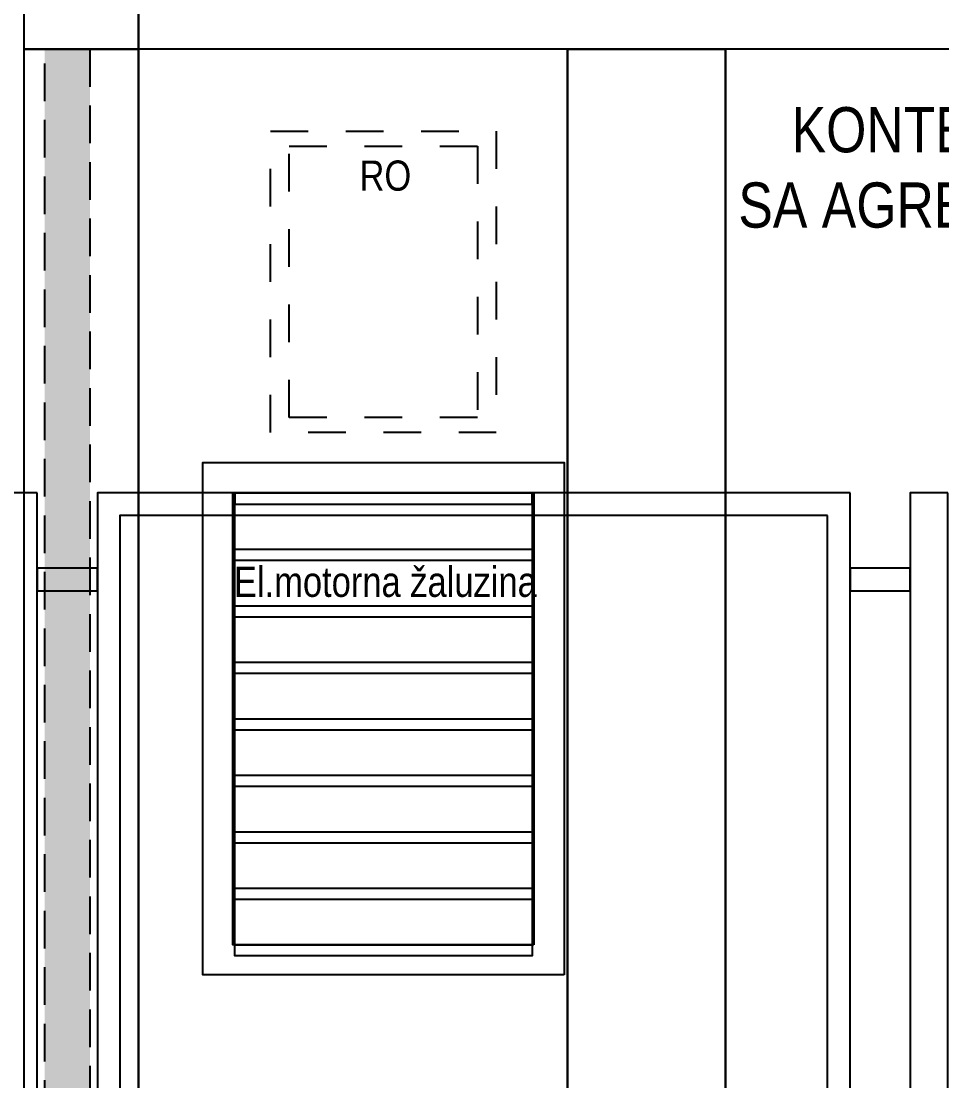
# Model space of a CAD drawing. Header units: millimetres. Extents: x 17886 to 18265, y -8727 to -7321.
# Drawn here: x 17952.99 to 17965.23, y -7868.71 to -7854.64 of the extents above; entities that cross this region are included whole.
import ezdxf

# ---------------------------------------------------------------- set-up
doc = ezdxf.new("R2010")
doc.units = ezdxf.units.MM
doc.linetypes.add('DASHED', pattern=[0.75, 0.5, -0.25])
doc.linetypes.add('EPL_DASH', pattern=[1, 0.5, -0.5])
doc.layers.add('00 uvodnice', color=82, linetype='Continuous')
doc.layers.add('a_rahmen235', color=7, linetype='Continuous')
doc.layers.add('CRTANJE', color=4, linetype='Continuous', lineweight=30)
doc.styles.add('ARIAL NARROW', font='ARIALN.TTF')

msp = doc.modelspace()

# ---------------------------------------------------------------- hatches: boundary and pattern name
h = msp.add_hatch()
h.set_pattern_fill('AR-SAND', color=3, scale=0.01)
h.set_pattern_definition([(37.5, (-41.27013, 48.90954), (-0.016000313, 0.489413237), [0, -0.38608, 0, -0.4318, 0, -0.41275]), (7.5, (-41.27013, 48.90954), (0.449523283, 0.7168251), [0, -0.20828, 0, -0.34798, 0, -0.13335]), (327.5, (-41.58255, 48.90954), (0.79099237, 0.001437185), [0, -0.127, 0, -0.4572, 0, -0.5969]), (317.5, (-41.58255, 48.90954), (0.763556452, 0.222929323), [0, -0.0635, 0, -0.29972, 0, -0.3429])])
h.paths.add_polyline_path([(17953.9062, -7855.01246), (17953.3062, -7855.01246), (17953.3062, -7879.70246), (17953.9062, -7879.70246)])

# ---------------------------------------------------------------- linework, layer by layer
at = {"color": 3, "linetype": 'DASHED'}
msp.add_lwpolyline([(17953.3062, -7855.01246), (17953.9062, -7855.01246), (17953.9062, -7879.70246), (17953.3062, -7879.70246)], close=True, dxfattribs=at)
at = {"linetype": 'EPL_DASH'}
for points in [[(17959.3062, -7860.10246), (17956.3062, -7860.10246), (17956.3062, -7856.10246), (17959.3062, -7856.10246)], [(17959.0562, -7859.90246), (17956.5562, -7859.90246), (17956.5562, -7856.30246), (17959.0562, -7856.30246)]]:
    msp.add_lwpolyline(points, close=True, dxfattribs=at)
for points in [[(17960.2062, -7867.30246), (17955.4062, -7867.30246), (17955.4062, -7860.50246), (17960.2062, -7860.50246)], [(17959.8062, -7866.90246), (17955.8062, -7866.90246), (17955.8062, -7860.90246), (17959.8062, -7860.90246)]]:
    msp.add_lwpolyline(points, close=True)
at = {"color": 6}
for points in [[(17953.20618, -7860.90246), (17952.70618, -7860.90246), (17952.70618, -7880.90246), (17953.20618, -7880.90246)], [(17964.00618, -7860.90246), (17954.00618, -7860.90246), (17954.00618, -7878.90246), (17964.00618, -7878.90246)], [(17965.30618, -7860.90246), (17964.80618, -7860.90246), (17964.80618, -7880.90246), (17965.30618, -7880.90246)], [(17963.70618, -7861.20246), (17954.30618, -7861.20246), (17954.30618, -7878.60246), (17963.70618, -7878.60246)], [(17953.20618, -7861.90246), (17953.20618, -7862.20246), (17954.00618, -7862.20246), (17954.00618, -7861.90246)], [(17964.00618, -7861.90246), (17964.00618, -7862.20246), (17964.80618, -7862.20246), (17964.80618, -7861.90246)]]:
    msp.add_lwpolyline(points, close=True, dxfattribs=at)
msp.add_lwpolyline([(17959.7812, -7861.05246), (17959.7812, -7860.90246), (17955.8312, -7860.90246), (17955.8312, -7861.05246), (17959.7812, -7861.05246), (17959.7812, -7861.80246), (17955.8312, -7861.80246), (17955.8312, -7861.65246), (17959.7812, -7861.65246), (17959.7812, -7862.55246), (17955.8312, -7862.55246), (17955.8312, -7862.40246), (17959.7812, -7862.40246), (17959.7812, -7863.30246), (17955.8312, -7863.30246), (17955.8312, -7863.15246), (17959.7812, -7863.15246), (17959.7812, -7864.05246), (17955.8312, -7864.05246), (17955.8312, -7863.90246), (17959.7812, -7863.90246), (17959.7812, -7864.80246), (17955.8312, -7864.80246), (17955.8312, -7864.65246), (17959.7812, -7864.65246), (17959.7812, -7865.55246), (17955.8312, -7865.55246), (17955.8312, -7865.40246), (17959.7812, -7865.40246), (17959.7812, -7866.30246), (17955.8312, -7866.30246), (17955.8312, -7866.15246), (17959.7812, -7866.15246), (17959.7812, -7867.05246), (17955.8312, -7867.05246), (17955.8312, -7866.90246), (17959.7812, -7866.90246), (17955.8312, -7866.90246), (17955.8312, -7860.90246)])
at = {"layer": 'a_rahmen235', "extrusion": (0, 1, 0)}
msp.add_line((17954.55118, -7879.70246), (17954.55118, -7855.01246), dxfattribs=at)
at = {"layer": 'a_rahmen235'}
for points in [[(17954.55118, -7855.01246), (17953.03118, -7855.01246), (17953.03118, -7852.90246), (17954.55118, -7852.90246)], [(17954.55118, -7853.27308), (17975.86118, -7853.27308), (17975.86118, -7855.01246), (17954.55118, -7855.01246)], [(17954.55118, -7879.70246), (17953.03118, -7879.70246), (17953.03118, -7855.01246), (17954.55118, -7855.01246)]]:
    msp.add_lwpolyline(points, close=True, dxfattribs=at)
at = {"layer": 'CRTANJE', "lineweight": 30}
msp.add_lwpolyline([(17962.35118, -7879.70246), (17962.35118, -7855.01246), (17960.25118, -7855.01246), (17960.25118, -7879.70246)], close=True, dxfattribs=at)

# ---------------------------------------------------------------- texts
at = {"layer": '00 uvodnice', "color": 0, "linetype": 'Continuous', "attachment_point": 2, "style": 'ARIAL NARROW'}
for s, insert, char_height, width in [('KONTEJNER \\PSA AGREGATOM', (17965.30988, -7855.78195), 0.6, 17.114894), ('RO', (17957.83245, -7856.49103), 0.4, 2.089891), ('El.motorna žaluzina', (17957.83245, -7861.88442), 0.4, 7.0198919)]:
    msp.add_mtext(s, dxfattribs=dict(at, insert=insert, char_height=char_height, width=width))

doc.saveas('drawing.dxf')
